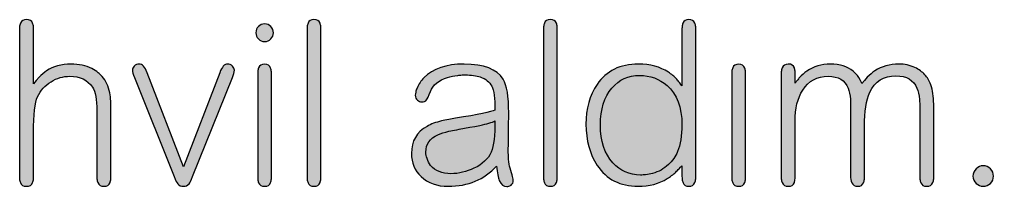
# Model space of a CAD drawing. Header units: centimetres. Extents: x -18.6 to 18.8, y -13 to 11.8.
# Drawn here: x -4.144 to -2.645, y -12.918 to -12.661 of the extents above; entities that cross this region are included whole.
import ezdxf

# ---------------------------------------------------------------- set-up
doc = ezdxf.new("R2010")
doc.units = ezdxf.units.CM
doc.header["$MEASUREMENT"] = 0
doc.layers.add('Layer 1', color=7, linetype='Continuous')

msp = doc.modelspace()

# ---------------------------------------------------------------- hatches: boundary and pattern name
at = {"layer": 'Layer 1', "true_color": 0x373435}
h = msp.add_hatch(color=250, dxfattribs=at)
edge = h.paths.add_edge_path()
edge.add_spline(control_points=[(-4.00343, -12.90657), (-4.00366, -12.90889), (-4.00412, -12.91074), (-4.00482, -12.91213), (-4.0062, -12.91607), (-4.00933, -12.91803), (-4.0142, -12.91803), (-4.01907, -12.91803), (-4.02219, -12.91607), (-4.02358, -12.91213), (-4.02428, -12.91074), (-4.02475, -12.90889), (-4.02498, -12.90657), (-4.02498, -12.90657), (-4.02498, -12.80203), (-4.02498, -12.80203), (-4.02498, -12.78421), (-4.02729, -12.77193), (-4.03193, -12.76522), (-4.03957, -12.75411), (-4.05115, -12.74856), (-4.06668, -12.74856), (-4.07687, -12.74856), (-4.08649, -12.75133), (-4.09552, -12.75689), (-4.10479, -12.76267), (-4.11174, -12.77043), (-4.11638, -12.78016), (-4.12054, -12.78895), (-4.12263, -12.80748), (-4.12263, -12.83572), (-4.12263, -12.83572), (-4.12263, -12.90657), (-4.12263, -12.90657), (-4.12286, -12.90889), (-4.12332, -12.91074), (-4.12402, -12.91213), (-4.12541, -12.91607), (-4.12854, -12.91803), (-4.13341, -12.91803), (-4.13827, -12.91803), (-4.1414, -12.91607), (-4.14279, -12.91213), (-4.14349, -12.91074), (-4.14395, -12.90889), (-4.14418, -12.90657), (-4.14418, -12.90657), (-4.14418, -12.67285), (-4.14418, -12.67285), (-4.14395, -12.67053), (-4.14349, -12.66856), (-4.14279, -12.66694), (-4.14118, -12.66301), (-4.13804, -12.66104), (-4.13341, -12.66104), (-4.12854, -12.66104), (-4.12541, -12.66301), (-4.12402, -12.66694), (-4.12332, -12.66833), (-4.12286, -12.67018), (-4.12263, -12.67249), (-4.12263, -12.67249), (-4.12263, -12.76036), (-4.12263, -12.76036), (-4.12263, -12.76036), (-4.11846, -12.75516), (-4.11846, -12.75516), (-4.11846, -12.75516), (-4.11395, -12.74995), (-4.11395, -12.74995), (-4.11023, -12.74601), (-4.10642, -12.74277), (-4.10248, -12.74022), (-4.09228, -12.73327), (-4.07977, -12.7298), (-4.06494, -12.7298), (-4.05265, -12.7298), (-4.04189, -12.73211), (-4.03262, -12.73674), (-4.02914, -12.73859), (-4.0259, -12.74069), (-4.02289, -12.743), (-4.02081, -12.74485), (-4.01884, -12.74682), (-4.01698, -12.7489), (-4.0112, -12.75538), (-4.00725, -12.76383), (-4.00517, -12.77425), (-4.00447, -12.77819), (-4.00401, -12.78235), (-4.00377, -12.78676), (-4.00377, -12.78676), (-4.00343, -12.79197), (-4.00343, -12.79197), (-4.00343, -12.79197), (-4.00343, -12.90657), (-4.00343, -12.90657)], knot_values=[0, 0, 0, 0, 0.03125, 0.03125, 0.03125, 0.0625, 0.0625, 0.0625, 0.09375, 0.09375, 0.09375, 0.125, 0.125, 0.125, 0.15625, 0.15625, 0.15625, 0.1875, 0.1875, 0.1875, 0.21875, 0.21875, 0.21875, 0.25, 0.25, 0.25, 0.28125, 0.28125, 0.28125, 0.3125, 0.3125, 0.3125, 0.34375, 0.34375, 0.34375, 0.375, 0.375, 0.375, 0.40625, 0.40625, 0.40625, 0.4375, 0.4375, 0.4375, 0.46875, 0.46875, 0.46875, 0.5, 0.5, 0.5, 0.53125, 0.53125, 0.53125, 0.5625, 0.5625, 0.5625, 0.59375, 0.59375, 0.59375, 0.625, 0.625, 0.625, 0.65625, 0.65625, 0.65625, 0.6875, 0.6875, 0.6875, 0.71875, 0.71875, 0.71875, 0.75, 0.75, 0.75, 0.78125, 0.78125, 0.78125, 0.8125, 0.8125, 0.8125, 0.84375, 0.84375, 0.84375, 0.875, 0.875, 0.875, 0.90625, 0.90625, 0.90625, 0.9375, 0.9375, 0.9375, 0.96875, 0.96875, 0.96875, 1, 1, 1, 1], degree=3, periodic=1)
h = msp.add_hatch(color=250, dxfattribs=at)
edge = h.paths.add_edge_path()
edge.add_spline(control_points=[(-3.7532, -12.68153), (-3.7532, -12.68523), (-3.75459, -12.68835), (-3.75737, -12.6909), (-3.75992, -12.69368), (-3.76305, -12.69507), (-3.76676, -12.69507), (-3.77046, -12.69507), (-3.7737, -12.69368), (-3.77649, -12.6909), (-3.77904, -12.68835), (-3.78031, -12.68523), (-3.78031, -12.68153), (-3.78031, -12.67759), (-3.77904, -12.67435), (-3.77649, -12.6718), (-3.7737, -12.66925), (-3.77046, -12.66798), (-3.76676, -12.66798), (-3.76305, -12.66798), (-3.75992, -12.66925), (-3.75737, -12.6718), (-3.75459, -12.67458), (-3.7532, -12.67782), (-3.7532, -12.68153)], knot_values=[0, 0, 0, 0, 0.125, 0.125, 0.125, 0.25, 0.25, 0.25, 0.375, 0.375, 0.375, 0.5, 0.5, 0.5, 0.625, 0.625, 0.625, 0.75, 0.75, 0.75, 0.875, 0.875, 0.875, 1, 1, 1, 1], degree=3, periodic=1)
h = msp.add_hatch(color=250, dxfattribs=at)
edge = h.paths.add_edge_path()
edge.add_spline(control_points=[(-3.68022, -12.90657), (-3.68046, -12.90889), (-3.68092, -12.91074), (-3.68161, -12.91213), (-3.683, -12.91607), (-3.68601, -12.91803), (-3.69065, -12.91803), (-3.69552, -12.91803), (-3.69864, -12.91618), (-3.70004, -12.91247), (-3.70073, -12.91086), (-3.70119, -12.909), (-3.70142, -12.90692), (-3.70142, -12.90692), (-3.70142, -12.67249), (-3.70142, -12.67249), (-3.70119, -12.67018), (-3.70073, -12.66833), (-3.70004, -12.66694), (-3.69864, -12.66301), (-3.69563, -12.66104), (-3.691, -12.66104), (-3.68613, -12.66104), (-3.683, -12.66301), (-3.68161, -12.66694), (-3.68092, -12.66833), (-3.68046, -12.67018), (-3.68022, -12.67249), (-3.68022, -12.67249), (-3.68022, -12.90657), (-3.68022, -12.90657)], knot_values=[0, 0, 0, 0, 0.1, 0.1, 0.1, 0.2, 0.2, 0.2, 0.3, 0.3, 0.3, 0.4, 0.4, 0.4, 0.5, 0.5, 0.5, 0.6, 0.6, 0.6, 0.7, 0.7, 0.7, 0.8, 0.8, 0.8, 0.9, 0.9, 0.9, 1, 1, 1, 1], degree=3, periodic=1)
h = msp.add_hatch(color=250, dxfattribs=at)
edge = h.paths.add_edge_path()
edge.add_spline(control_points=[(-3.31635, -12.90657), (-3.31659, -12.90889), (-3.31705, -12.91074), (-3.31774, -12.91213), (-3.31913, -12.91607), (-3.32214, -12.91803), (-3.32678, -12.91803), (-3.33165, -12.91803), (-3.33477, -12.91618), (-3.33617, -12.91247), (-3.33686, -12.91086), (-3.33732, -12.909), (-3.33755, -12.90692), (-3.33755, -12.90692), (-3.33755, -12.67249), (-3.33755, -12.67249), (-3.33732, -12.67018), (-3.33686, -12.66833), (-3.33617, -12.66694), (-3.33477, -12.66301), (-3.33176, -12.66104), (-3.32713, -12.66104), (-3.32226, -12.66104), (-3.31913, -12.66301), (-3.31774, -12.66694), (-3.31705, -12.66833), (-3.31659, -12.67018), (-3.31635, -12.67249), (-3.31635, -12.67249), (-3.31635, -12.90657), (-3.31635, -12.90657)], knot_values=[0, 0, 0, 0, 0.1, 0.1, 0.1, 0.2, 0.2, 0.2, 0.3, 0.3, 0.3, 0.4, 0.4, 0.4, 0.5, 0.5, 0.5, 0.6, 0.6, 0.6, 0.7, 0.7, 0.7, 0.8, 0.8, 0.8, 0.9, 0.9, 0.9, 1, 1, 1, 1], degree=3, periodic=1)
h = msp.add_hatch(color=250, dxfattribs=at)
edge = h.paths.add_edge_path()
edge.add_spline(control_points=[(-3.12452, -12.6784), (-3.12452, -12.67585), (-3.1244, -12.67388), (-3.12417, -12.67249), (-3.12394, -12.67018), (-3.12359, -12.66833), (-3.12313, -12.66694), (-3.12151, -12.66301), (-3.11837, -12.66104), (-3.11374, -12.66104), (-3.10911, -12.66104), (-3.10609, -12.66301), (-3.1047, -12.66694), (-3.10401, -12.66833), (-3.10354, -12.67018), (-3.10331, -12.67249), (-3.10331, -12.67249), (-3.10331, -12.90657), (-3.10331, -12.90657), (-3.10354, -12.90889), (-3.10401, -12.91074), (-3.1047, -12.91213), (-3.10609, -12.91607), (-3.10911, -12.91803), (-3.11374, -12.91803), (-3.11837, -12.91803), (-3.12139, -12.91618), (-3.12278, -12.91247), (-3.12348, -12.91086), (-3.12394, -12.909), (-3.12417, -12.90692), (-3.12417, -12.90692), (-3.12452, -12.90066), (-3.12452, -12.90066), (-3.12452, -12.90066), (-3.12452, -12.88643), (-3.12452, -12.88643), (-3.12452, -12.88643), (-3.12661, -12.88852), (-3.12661, -12.88852), (-3.12661, -12.88852), (-3.12869, -12.89095), (-3.12869, -12.89095), (-3.13054, -12.89279), (-3.13227, -12.89453), (-3.1339, -12.89616), (-3.13807, -12.90009), (-3.14247, -12.90345), (-3.1471, -12.90623), (-3.15985, -12.9141), (-3.17479, -12.91803), (-3.19194, -12.91803), (-3.21951, -12.91803), (-3.24048, -12.90727), (-3.25485, -12.88574), (-3.26643, -12.86837), (-3.27222, -12.8473), (-3.27222, -12.82253), (-3.27222, -12.79845), (-3.26654, -12.77796), (-3.2552, -12.76106), (-3.24083, -12.74022), (-3.21962, -12.7298), (-3.19159, -12.7298), (-3.17328, -12.7298), (-3.15788, -12.73396), (-3.14536, -12.7423), (-3.14073, -12.74532), (-3.13645, -12.7489), (-3.13251, -12.75306), (-3.13112, -12.75469), (-3.12961, -12.75654), (-3.12799, -12.75862), (-3.12799, -12.75862), (-3.12625, -12.76106), (-3.12625, -12.76106), (-3.12625, -12.76106), (-3.12452, -12.76314), (-3.12452, -12.76314), (-3.12452, -12.76314), (-3.12452, -12.6784), (-3.12452, -12.6784)], knot_values=[0, 0, 0, 0, 0.037037, 0.037037, 0.037037, 0.0740741, 0.0740741, 0.0740741, 0.1111111, 0.1111111, 0.1111111, 0.1481481, 0.1481481, 0.1481481, 0.1851852, 0.1851852, 0.1851852, 0.2222222, 0.2222222, 0.2222222, 0.2592593, 0.2592593, 0.2592593, 0.2962963, 0.2962963, 0.2962963, 0.3333333, 0.3333333, 0.3333333, 0.3703704, 0.3703704, 0.3703704, 0.4074074, 0.4074074, 0.4074074, 0.4444444, 0.4444444, 0.4444444, 0.4814815, 0.4814815, 0.4814815, 0.5185185, 0.5185185, 0.5185185, 0.5555556, 0.5555556, 0.5555556, 0.5925926, 0.5925926, 0.5925926, 0.6296296, 0.6296296, 0.6296296, 0.6666667, 0.6666667, 0.6666667, 0.7037037, 0.7037037, 0.7037037, 0.7407407, 0.7407407, 0.7407407, 0.7777778, 0.7777778, 0.7777778, 0.8148148, 0.8148148, 0.8148148, 0.8518519, 0.8518519, 0.8518519, 0.8888889, 0.8888889, 0.8888889, 0.9259259, 0.9259259, 0.9259259, 0.962963, 0.962963, 0.962963, 1, 1, 1, 1], degree=3, periodic=1)
h = msp.add_hatch(color=250, dxfattribs=at)
edge = h.paths.add_edge_path()
edge.add_spline(control_points=[(-3.83593, -12.743), (-3.83267, -12.7342), (-3.82861, -12.7298), (-3.82376, -12.7298), (-3.82098, -12.7298), (-3.81854, -12.73084), (-3.81646, -12.73293), (-3.81437, -12.73477), (-3.81333, -12.73686), (-3.81333, -12.73917), (-3.81333, -12.74195), (-3.81437, -12.74577), (-3.81646, -12.75064), (-3.81646, -12.75064), (-3.87761, -12.9031), (-3.87761, -12.9031), (-3.88017, -12.90912), (-3.88203, -12.91282), (-3.88319, -12.91421), (-3.88527, -12.91676), (-3.88816, -12.91803), (-3.89186, -12.91803), (-3.89558, -12.91803), (-3.89847, -12.91676), (-3.90055, -12.91421), (-3.90171, -12.91282), (-3.90357, -12.90912), (-3.90612, -12.9031), (-3.90612, -12.9031), (-3.96694, -12.75064), (-3.96694, -12.75064), (-3.96926, -12.74508), (-3.97041, -12.74138), (-3.97041, -12.73953), (-3.97041, -12.73721), (-3.96949, -12.73501), (-3.96764, -12.73293), (-3.96554, -12.73084), (-3.963, -12.7298), (-3.95998, -12.7298), (-3.95513, -12.7298), (-3.95107, -12.7342), (-3.94782, -12.743), (-3.94782, -12.743), (-3.89186, -12.88816), (-3.89186, -12.88816), (-3.89186, -12.88816), (-3.83593, -12.743), (-3.83593, -12.743)], knot_values=[0, 0, 0, 0, 0.0625, 0.0625, 0.0625, 0.125, 0.125, 0.125, 0.1875, 0.1875, 0.1875, 0.25, 0.25, 0.25, 0.3125, 0.3125, 0.3125, 0.375, 0.375, 0.375, 0.4375, 0.4375, 0.4375, 0.5, 0.5, 0.5, 0.5625, 0.5625, 0.5625, 0.625, 0.625, 0.625, 0.6875, 0.6875, 0.6875, 0.75, 0.75, 0.75, 0.8125, 0.8125, 0.8125, 0.875, 0.875, 0.875, 0.9375, 0.9375, 0.9375, 1, 1, 1, 1], degree=3, periodic=1)
h = msp.add_hatch(color=250, dxfattribs=at)
edge = h.paths.add_edge_path()
edge.add_spline(control_points=[(-3.75633, -12.90657), (-3.75656, -12.90889), (-3.75703, -12.91074), (-3.75772, -12.91213), (-3.75911, -12.91607), (-3.76212, -12.91803), (-3.76676, -12.91803), (-3.77162, -12.91803), (-3.77475, -12.91618), (-3.77614, -12.91247), (-3.77683, -12.91086), (-3.77731, -12.909), (-3.77753, -12.90692), (-3.77753, -12.90692), (-3.77753, -12.74126), (-3.77753, -12.74126), (-3.77731, -12.73895), (-3.77683, -12.73709), (-3.77614, -12.7357), (-3.77475, -12.73177), (-3.77162, -12.7298), (-3.76676, -12.7298), (-3.76212, -12.7298), (-3.75911, -12.73188), (-3.75772, -12.73605), (-3.75703, -12.73744), (-3.75656, -12.73929), (-3.75633, -12.74161), (-3.75633, -12.74161), (-3.75633, -12.90657), (-3.75633, -12.90657)], knot_values=[0, 0, 0, 0, 0.1, 0.1, 0.1, 0.2, 0.2, 0.2, 0.3, 0.3, 0.3, 0.4, 0.4, 0.4, 0.5, 0.5, 0.5, 0.6, 0.6, 0.6, 0.7, 0.7, 0.7, 0.8, 0.8, 0.8, 0.9, 0.9, 0.9, 1, 1, 1, 1], degree=3, periodic=1)
h = msp.add_hatch(color=250, dxfattribs=at)
edge = h.paths.add_edge_path()
edge.add_spline(control_points=[(-3.41227, -12.80064), (-3.41227, -12.78235), (-3.41389, -12.77009), (-3.41713, -12.76383), (-3.42061, -12.75735), (-3.42652, -12.75261), (-3.43487, -12.74959), (-3.44111, -12.74751), (-3.44876, -12.74647), (-3.45781, -12.74647), (-3.45781, -12.74647), (-3.46302, -12.74647), (-3.46302, -12.74647), (-3.4651, -12.7467), (-3.46729, -12.74693), (-3.46961, -12.74716), (-3.47541, -12.74785), (-3.48062, -12.7489), (-3.48525, -12.75029), (-3.49892, -12.75469), (-3.50773, -12.76198), (-3.51166, -12.77217), (-3.51444, -12.77911), (-3.51642, -12.7834), (-3.51758, -12.78502), (-3.5192, -12.78711), (-3.52163, -12.78814), (-3.52487, -12.78814), (-3.52742, -12.78814), (-3.52963, -12.78722), (-3.53148, -12.78537), (-3.5338, -12.78351), (-3.53496, -12.78097), (-3.53496, -12.77772), (-3.53496, -12.77656), (-3.53472, -12.77506), (-3.53426, -12.77321), (-3.5338, -12.77113), (-3.5331, -12.76893), (-3.53218, -12.76661), (-3.52963, -12.76082), (-3.52603, -12.7555), (-3.5214, -12.75064), (-3.50773, -12.73674), (-3.48723, -12.7298), (-3.45989, -12.7298), (-3.4293, -12.7298), (-3.40925, -12.73756), (-3.39977, -12.75306), (-3.39397, -12.76233), (-3.39108, -12.77958), (-3.39108, -12.80482), (-3.39108, -12.80782), (-3.39119, -12.81743), (-3.39142, -12.83364), (-3.39165, -12.84985), (-3.39177, -12.85934), (-3.39177, -12.86211), (-3.39177, -12.86745), (-3.39165, -12.87208), (-3.39142, -12.87601), (-3.39095, -12.8818), (-3.39014, -12.88643), (-3.38898, -12.8899), (-3.38574, -12.90102), (-3.38413, -12.90739), (-3.38413, -12.909), (-3.38413, -12.91202), (-3.38529, -12.91445), (-3.3876, -12.91629), (-3.38968, -12.91768), (-3.39188, -12.91839), (-3.39419, -12.91839), (-3.3993, -12.91839), (-3.40312, -12.91526), (-3.40567, -12.909), (-3.40706, -12.90484), (-3.40844, -12.89742), (-3.40983, -12.88678), (-3.42884, -12.90761), (-3.45362, -12.91803), (-3.48421, -12.91803), (-3.5016, -12.91803), (-3.51549, -12.91305), (-3.52591, -12.9031), (-3.53588, -12.89361), (-3.54086, -12.88168), (-3.54086, -12.86732), (-3.54086, -12.84834), (-3.53287, -12.83445), (-3.51688, -12.82566), (-3.51085, -12.82218), (-3.50345, -12.8194), (-3.49464, -12.81732), (-3.49139, -12.81639), (-3.48769, -12.81558), (-3.48351, -12.81489), (-3.48351, -12.81489), (-3.4783, -12.81385), (-3.4783, -12.81385), (-3.4783, -12.81385), (-3.47309, -12.81315), (-3.47309, -12.81315), (-3.43811, -12.80759), (-3.41784, -12.80343), (-3.41227, -12.80064)], knot_values=[0, 0, 0, 0, 0.0285714, 0.0285714, 0.0285714, 0.0571429, 0.0571429, 0.0571429, 0.0857143, 0.0857143, 0.0857143, 0.1142857, 0.1142857, 0.1142857, 0.1428571, 0.1428571, 0.1428571, 0.1714286, 0.1714286, 0.1714286, 0.2, 0.2, 0.2, 0.2285714, 0.2285714, 0.2285714, 0.2571429, 0.2571429, 0.2571429, 0.2857143, 0.2857143, 0.2857143, 0.3142857, 0.3142857, 0.3142857, 0.3428571, 0.3428571, 0.3428571, 0.3714286, 0.3714286, 0.3714286, 0.4, 0.4, 0.4, 0.4285714, 0.4285714, 0.4285714, 0.4571429, 0.4571429, 0.4571429, 0.4857143, 0.4857143, 0.4857143, 0.5142857, 0.5142857, 0.5142857, 0.5428571, 0.5428571, 0.5428571, 0.5714286, 0.5714286, 0.5714286, 0.6, 0.6, 0.6, 0.6285714, 0.6285714, 0.6285714, 0.6571429, 0.6571429, 0.6571429, 0.6857143, 0.6857143, 0.6857143, 0.7142857, 0.7142857, 0.7142857, 0.7428571, 0.7428571, 0.7428571, 0.7714286, 0.7714286, 0.7714286, 0.8, 0.8, 0.8, 0.8285714, 0.8285714, 0.8285714, 0.8571429, 0.8571429, 0.8571429, 0.8857143, 0.8857143, 0.8857143, 0.9142857, 0.9142857, 0.9142857, 0.9428571, 0.9428571, 0.9428571, 0.9714286, 0.9714286, 0.9714286, 1, 1, 1, 1], degree=3, periodic=1)
h = msp.add_hatch(color=250, dxfattribs=at)
edge = h.paths.add_edge_path()
edge.add_spline(control_points=[(-3.0265, -12.90657), (-3.02674, -12.90889), (-3.02721, -12.91074), (-3.0279, -12.91213), (-3.02929, -12.91607), (-3.03229, -12.91803), (-3.03693, -12.91803), (-3.0418, -12.91803), (-3.04493, -12.91618), (-3.04632, -12.91247), (-3.04701, -12.91086), (-3.04748, -12.909), (-3.0477, -12.90692), (-3.0477, -12.90692), (-3.0477, -12.74126), (-3.0477, -12.74126), (-3.04748, -12.73895), (-3.04701, -12.73709), (-3.04632, -12.7357), (-3.04493, -12.73177), (-3.0418, -12.7298), (-3.03693, -12.7298), (-3.03229, -12.7298), (-3.02929, -12.73188), (-3.0279, -12.73605), (-3.02721, -12.73744), (-3.02674, -12.73929), (-3.0265, -12.74161), (-3.0265, -12.74161), (-3.0265, -12.90657), (-3.0265, -12.90657)], knot_values=[0, 0, 0, 0, 0.1, 0.1, 0.1, 0.2, 0.2, 0.2, 0.3, 0.3, 0.3, 0.4, 0.4, 0.4, 0.5, 0.5, 0.5, 0.6, 0.6, 0.6, 0.7, 0.7, 0.7, 0.8, 0.8, 0.8, 0.9, 0.9, 0.9, 1, 1, 1, 1], degree=3, periodic=1)
h = msp.add_hatch(color=250, dxfattribs=at)
edge = h.paths.add_edge_path()
edge.add_spline(control_points=[(-2.73701, -12.90657), (-2.73725, -12.90889), (-2.7377, -12.91074), (-2.73839, -12.91213), (-2.74002, -12.91607), (-2.74316, -12.91803), (-2.74779, -12.91803), (-2.75242, -12.91803), (-2.75543, -12.91618), (-2.75682, -12.91247), (-2.75752, -12.91086), (-2.75798, -12.909), (-2.75822, -12.90692), (-2.75822, -12.90692), (-2.75822, -12.79335), (-2.75822, -12.79335), (-2.75822, -12.79335), (-2.75891, -12.78432), (-2.75891, -12.78432), (-2.75938, -12.77738), (-2.76065, -12.77159), (-2.76273, -12.76696), (-2.76806, -12.75422), (-2.77883, -12.74785), (-2.79505, -12.74785), (-2.81404, -12.74785), (-2.82749, -12.75631), (-2.83537, -12.77321), (-2.84092, -12.78548), (-2.8437, -12.80285), (-2.8437, -12.82531), (-2.8437, -12.82531), (-2.8437, -12.90692), (-2.8437, -12.90692), (-2.84393, -12.90924), (-2.8444, -12.91108), (-2.8451, -12.91247), (-2.84649, -12.91618), (-2.84938, -12.91803), (-2.85378, -12.91803), (-2.85818, -12.91803), (-2.86132, -12.91618), (-2.86317, -12.91247), (-2.86433, -12.90993), (-2.86491, -12.90611), (-2.86491, -12.90102), (-2.86491, -12.90102), (-2.86491, -12.79197), (-2.86491, -12.79197), (-2.86491, -12.79197), (-2.86526, -12.78363), (-2.86526, -12.78363), (-2.86571, -12.77714), (-2.86687, -12.77159), (-2.86873, -12.76696), (-2.87359, -12.75469), (-2.88379, -12.74856), (-2.89931, -12.74856), (-2.91645, -12.74856), (-2.92954, -12.75561), (-2.93859, -12.76974), (-2.94646, -12.78201), (-2.9504, -12.79798), (-2.9504, -12.81766), (-2.9504, -12.81766), (-2.9504, -12.90623), (-2.9504, -12.90623), (-2.95063, -12.90854), (-2.95098, -12.9105), (-2.95145, -12.91213), (-2.95306, -12.91607), (-2.95619, -12.91803), (-2.96082, -12.91803), (-2.96569, -12.91803), (-2.96882, -12.91607), (-2.97021, -12.91213), (-2.9709, -12.91074), (-2.97137, -12.90889), (-2.97159, -12.90657), (-2.97159, -12.90657), (-2.97159, -12.74161), (-2.97159, -12.74161), (-2.97137, -12.73929), (-2.9709, -12.73732), (-2.97021, -12.7357), (-2.96859, -12.73177), (-2.96546, -12.7298), (-2.96082, -12.7298), (-2.95619, -12.7298), (-2.95306, -12.73165), (-2.95145, -12.73535), (-2.95098, -12.73698), (-2.95063, -12.73883), (-2.9504, -12.74091), (-2.9504, -12.74091), (-2.9504, -12.75932), (-2.9504, -12.75932), (-2.94924, -12.7577), (-2.94821, -12.75631), (-2.94727, -12.75516), (-2.94588, -12.75353), (-2.9446, -12.75191), (-2.94344, -12.75029), (-2.93997, -12.74659), (-2.93627, -12.74346), (-2.93233, -12.74091), (-2.9219, -12.73351), (-2.90974, -12.7298), (-2.89583, -12.7298), (-2.88124, -12.7298), (-2.86965, -12.73338), (-2.86108, -12.74056), (-2.85783, -12.74335), (-2.85494, -12.74659), (-2.85239, -12.75029), (-2.85239, -12.75029), (-2.84962, -12.75516), (-2.84962, -12.75516), (-2.84915, -12.75631), (-2.84846, -12.75782), (-2.84754, -12.75967), (-2.84754, -12.75967), (-2.8437, -12.75516), (-2.8437, -12.75516), (-2.8437, -12.75516), (-2.83919, -12.74995), (-2.83919, -12.74995), (-2.83548, -12.74624), (-2.83155, -12.743), (-2.82737, -12.74022), (-2.81695, -12.73327), (-2.80478, -12.7298), (-2.79088, -12.7298), (-2.78184, -12.7298), (-2.7735, -12.73154), (-2.76585, -12.73501), (-2.75983, -12.73801), (-2.75473, -12.74172), (-2.75056, -12.74612), (-2.74686, -12.75006), (-2.74385, -12.75527), (-2.74152, -12.76175), (-2.73852, -12.76985), (-2.73701, -12.77969), (-2.73701, -12.79127), (-2.73701, -12.79127), (-2.73701, -12.90657), (-2.73701, -12.90657)], knot_values=[0, 0, 0, 0, 0.0204082, 0.0204082, 0.0204082, 0.0408163, 0.0408163, 0.0408163, 0.0612245, 0.0612245, 0.0612245, 0.0816327, 0.0816327, 0.0816327, 0.1020408, 0.1020408, 0.1020408, 0.122449, 0.122449, 0.122449, 0.1428571, 0.1428571, 0.1428571, 0.1632653, 0.1632653, 0.1632653, 0.1836735, 0.1836735, 0.1836735, 0.2040816, 0.2040816, 0.2040816, 0.2244898, 0.2244898, 0.2244898, 0.244898, 0.244898, 0.244898, 0.2653061, 0.2653061, 0.2653061, 0.2857143, 0.2857143, 0.2857143, 0.3061224, 0.3061224, 0.3061224, 0.3265306, 0.3265306, 0.3265306, 0.3469388, 0.3469388, 0.3469388, 0.3673469, 0.3673469, 0.3673469, 0.3877551, 0.3877551, 0.3877551, 0.4081633, 0.4081633, 0.4081633, 0.4285714, 0.4285714, 0.4285714, 0.4489796, 0.4489796, 0.4489796, 0.4693878, 0.4693878, 0.4693878, 0.4897959, 0.4897959, 0.4897959, 0.5102041, 0.5102041, 0.5102041, 0.5306122, 0.5306122, 0.5306122, 0.5510204, 0.5510204, 0.5510204, 0.5714286, 0.5714286, 0.5714286, 0.5918367, 0.5918367, 0.5918367, 0.6122449, 0.6122449, 0.6122449, 0.6326531, 0.6326531, 0.6326531, 0.6530612, 0.6530612, 0.6530612, 0.6734694, 0.6734694, 0.6734694, 0.6938776, 0.6938776, 0.6938776, 0.7142857, 0.7142857, 0.7142857, 0.7346939, 0.7346939, 0.7346939, 0.755102, 0.755102, 0.755102, 0.7755102, 0.7755102, 0.7755102, 0.7959184, 0.7959184, 0.7959184, 0.8163265, 0.8163265, 0.8163265, 0.8367347, 0.8367347, 0.8367347, 0.8571429, 0.8571429, 0.8571429, 0.877551, 0.877551, 0.877551, 0.8979592, 0.8979592, 0.8979592, 0.9183673, 0.9183673, 0.9183673, 0.9387755, 0.9387755, 0.9387755, 0.9591837, 0.9591837, 0.9591837, 0.9795918, 0.9795918, 0.9795918, 1, 1, 1, 1], degree=3, periodic=1)
h = msp.add_hatch(color=250, dxfattribs=at)
edge = h.paths.add_edge_path()
edge.add_spline(control_points=[(-3.24998, -12.82357), (-3.24998, -12.84834), (-3.24361, -12.86779), (-3.23086, -12.88192), (-3.21951, -12.89442), (-3.20537, -12.90066), (-3.18846, -12.90066), (-3.18568, -12.90066), (-3.18302, -12.90055), (-3.18047, -12.90032), (-3.17675, -12.89986), (-3.17317, -12.89916), (-3.1697, -12.89824), (-3.16042, -12.89569), (-3.15232, -12.89118), (-3.14536, -12.88469), (-3.13912, -12.8789), (-3.13436, -12.87219), (-3.13112, -12.86455), (-3.12672, -12.8539), (-3.12452, -12.84013), (-3.12452, -12.82322), (-3.12452, -12.79637), (-3.13216, -12.77622), (-3.14745, -12.76279), (-3.15927, -12.75237), (-3.1734, -12.74716), (-3.18986, -12.74716), (-3.207, -12.74716), (-3.22112, -12.75364), (-3.23225, -12.76661), (-3.24407, -12.7805), (-3.24998, -12.79949), (-3.24998, -12.82357)], knot_values=[0, 0, 0, 0, 0.0909091, 0.0909091, 0.0909091, 0.1818182, 0.1818182, 0.1818182, 0.2727273, 0.2727273, 0.2727273, 0.3636364, 0.3636364, 0.3636364, 0.4545455, 0.4545455, 0.4545455, 0.5454545, 0.5454545, 0.5454545, 0.6363636, 0.6363636, 0.6363636, 0.7272727, 0.7272727, 0.7272727, 0.8181818, 0.8181818, 0.8181818, 0.9090909, 0.9090909, 0.9090909, 1, 1, 1, 1], degree=3, periodic=1)
h = msp.add_hatch(color=250, dxfattribs=at)
edge = h.paths.add_edge_path()
edge.add_spline(control_points=[(-3.41227, -12.81732), (-3.41691, -12.81963), (-3.42466, -12.82195), (-3.43556, -12.82426), (-3.43556, -12.82426), (-3.4432, -12.82566), (-3.4432, -12.82566), (-3.4432, -12.82566), (-3.45085, -12.82704), (-3.45085, -12.82704), (-3.45085, -12.82704), (-3.46718, -12.83016), (-3.46718, -12.83016), (-3.46718, -12.83016), (-3.47101, -12.83087), (-3.47101, -12.83087), (-3.47101, -12.83087), (-3.47483, -12.83156), (-3.47483, -12.83156), (-3.47483, -12.83156), (-3.48317, -12.83329), (-3.48317, -12.83329), (-3.49012, -12.83468), (-3.4958, -12.83642), (-3.50021, -12.8385), (-3.51247, -12.84406), (-3.51862, -12.85309), (-3.51862, -12.86559), (-3.51862, -12.86884), (-3.51804, -12.87208), (-3.51688, -12.87532), (-3.51572, -12.87926), (-3.51387, -12.88284), (-3.51132, -12.88608), (-3.50437, -12.89442), (-3.49394, -12.89858), (-3.48004, -12.89858), (-3.46799, -12.89858), (-3.45617, -12.89581), (-3.44459, -12.89025), (-3.43162, -12.88423), (-3.42281, -12.87601), (-3.41818, -12.86559), (-3.41402, -12.85563), (-3.41204, -12.83955), (-3.41227, -12.81732)], knot_values=[0, 0, 0, 0, 0.0666667, 0.0666667, 0.0666667, 0.1333333, 0.1333333, 0.1333333, 0.2, 0.2, 0.2, 0.2666667, 0.2666667, 0.2666667, 0.3333333, 0.3333333, 0.3333333, 0.4, 0.4, 0.4, 0.4666667, 0.4666667, 0.4666667, 0.5333333, 0.5333333, 0.5333333, 0.6, 0.6, 0.6, 0.6666667, 0.6666667, 0.6666667, 0.7333333, 0.7333333, 0.7333333, 0.8, 0.8, 0.8, 0.8666667, 0.8666667, 0.8666667, 0.9333333, 0.9333333, 0.9333333, 1, 1, 1, 1], degree=3, periodic=1)
h = msp.add_hatch(color=250, dxfattribs=at)
edge = h.paths.add_edge_path()
edge.add_spline(control_points=[(-2.64491, -12.9024), (-2.64491, -12.90681), (-2.64654, -12.9105), (-2.64978, -12.91352), (-2.65278, -12.91653), (-2.6565, -12.91803), (-2.6609, -12.91803), (-2.66507, -12.91803), (-2.66866, -12.91653), (-2.67167, -12.91352), (-2.67492, -12.9105), (-2.67654, -12.90681), (-2.67654, -12.9024), (-2.67654, -12.898), (-2.67492, -12.89431), (-2.67167, -12.89129), (-2.66866, -12.88805), (-2.66507, -12.88643), (-2.6609, -12.88643), (-2.6565, -12.88643), (-2.65278, -12.88805), (-2.64978, -12.89129), (-2.64654, -12.89431), (-2.64491, -12.898), (-2.64491, -12.9024)], knot_values=[0, 0, 0, 0, 0.125, 0.125, 0.125, 0.25, 0.25, 0.25, 0.375, 0.375, 0.375, 0.5, 0.5, 0.5, 0.625, 0.625, 0.625, 0.75, 0.75, 0.75, 0.875, 0.875, 0.875, 1, 1, 1, 1], degree=3, periodic=1)

# ---------------------------------------------------------------- linework, layer by layer
at = {"layer": 'Layer 1', "color": 250}
for points, knots in [([(-4.00343, -12.90657), (-4.00366, -12.90889), (-4.00412, -12.91074), (-4.00482, -12.91213), (-4.0062, -12.91607), (-4.00933, -12.91803), (-4.0142, -12.91803), (-4.01907, -12.91803), (-4.02219, -12.91607), (-4.02358, -12.91213), (-4.02428, -12.91074), (-4.02475, -12.90889), (-4.02498, -12.90657), (-4.02498, -12.90657), (-4.02498, -12.80203), (-4.02498, -12.80203), (-4.02498, -12.78421), (-4.02729, -12.77193), (-4.03193, -12.76522), (-4.03957, -12.75411), (-4.05115, -12.74856), (-4.06668, -12.74856), (-4.07687, -12.74856), (-4.08649, -12.75133), (-4.09552, -12.75689), (-4.10479, -12.76267), (-4.11174, -12.77043), (-4.11638, -12.78016), (-4.12054, -12.78895), (-4.12263, -12.80748), (-4.12263, -12.83572), (-4.12263, -12.83572), (-4.12263, -12.90657), (-4.12263, -12.90657), (-4.12286, -12.90889), (-4.12332, -12.91074), (-4.12402, -12.91213), (-4.12541, -12.91607), (-4.12854, -12.91803), (-4.13341, -12.91803), (-4.13827, -12.91803), (-4.1414, -12.91607), (-4.14279, -12.91213), (-4.14349, -12.91074), (-4.14395, -12.90889), (-4.14418, -12.90657), (-4.14418, -12.90657), (-4.14418, -12.67285), (-4.14418, -12.67285), (-4.14395, -12.67053), (-4.14349, -12.66856), (-4.14279, -12.66694), (-4.14118, -12.66301), (-4.13804, -12.66104), (-4.13341, -12.66104), (-4.12854, -12.66104), (-4.12541, -12.66301), (-4.12402, -12.66694), (-4.12332, -12.66833), (-4.12286, -12.67018), (-4.12263, -12.67249), (-4.12263, -12.67249), (-4.12263, -12.76036), (-4.12263, -12.76036), (-4.12263, -12.76036), (-4.11846, -12.75516), (-4.11846, -12.75516), (-4.11846, -12.75516), (-4.11395, -12.74995), (-4.11395, -12.74995), (-4.11023, -12.74601), (-4.10642, -12.74277), (-4.10248, -12.74022), (-4.09228, -12.73327), (-4.07977, -12.7298), (-4.06494, -12.7298), (-4.05265, -12.7298), (-4.04189, -12.73211), (-4.03262, -12.73674), (-4.02914, -12.73859), (-4.0259, -12.74069), (-4.02289, -12.743), (-4.02081, -12.74485), (-4.01884, -12.74682), (-4.01698, -12.7489), (-4.0112, -12.75538), (-4.00725, -12.76383), (-4.00517, -12.77425), (-4.00447, -12.77819), (-4.00401, -12.78235), (-4.00377, -12.78676), (-4.00377, -12.78676), (-4.00343, -12.79197), (-4.00343, -12.79197), (-4.00343, -12.79197), (-4.00343, -12.90657), (-4.00343, -12.90657)], [0, 0, 0, 0, 0.03125, 0.03125, 0.03125, 0.0625, 0.0625, 0.0625, 0.09375, 0.09375, 0.09375, 0.125, 0.125, 0.125, 0.15625, 0.15625, 0.15625, 0.1875, 0.1875, 0.1875, 0.21875, 0.21875, 0.21875, 0.25, 0.25, 0.25, 0.28125, 0.28125, 0.28125, 0.3125, 0.3125, 0.3125, 0.34375, 0.34375, 0.34375, 0.375, 0.375, 0.375, 0.40625, 0.40625, 0.40625, 0.4375, 0.4375, 0.4375, 0.46875, 0.46875, 0.46875, 0.5, 0.5, 0.5, 0.53125, 0.53125, 0.53125, 0.5625, 0.5625, 0.5625, 0.59375, 0.59375, 0.59375, 0.625, 0.625, 0.625, 0.65625, 0.65625, 0.65625, 0.6875, 0.6875, 0.6875, 0.71875, 0.71875, 0.71875, 0.75, 0.75, 0.75, 0.78125, 0.78125, 0.78125, 0.8125, 0.8125, 0.8125, 0.84375, 0.84375, 0.84375, 0.875, 0.875, 0.875, 0.90625, 0.90625, 0.90625, 0.9375, 0.9375, 0.9375, 0.96875, 0.96875, 0.96875, 1, 1, 1, 1]), ([(-3.7532, -12.68153), (-3.7532, -12.68523), (-3.75459, -12.68835), (-3.75737, -12.6909), (-3.75992, -12.69368), (-3.76305, -12.69507), (-3.76676, -12.69507), (-3.77046, -12.69507), (-3.7737, -12.69368), (-3.77649, -12.6909), (-3.77904, -12.68835), (-3.78031, -12.68523), (-3.78031, -12.68153), (-3.78031, -12.67759), (-3.77904, -12.67435), (-3.77649, -12.6718), (-3.7737, -12.66925), (-3.77046, -12.66798), (-3.76676, -12.66798), (-3.76305, -12.66798), (-3.75992, -12.66925), (-3.75737, -12.6718), (-3.75459, -12.67458), (-3.7532, -12.67782), (-3.7532, -12.68153)], [0, 0, 0, 0, 0.125, 0.125, 0.125, 0.25, 0.25, 0.25, 0.375, 0.375, 0.375, 0.5, 0.5, 0.5, 0.625, 0.625, 0.625, 0.75, 0.75, 0.75, 0.875, 0.875, 0.875, 1, 1, 1, 1]), ([(-3.68022, -12.90657), (-3.68046, -12.90889), (-3.68092, -12.91074), (-3.68161, -12.91213), (-3.683, -12.91607), (-3.68601, -12.91803), (-3.69065, -12.91803), (-3.69552, -12.91803), (-3.69864, -12.91618), (-3.70004, -12.91247), (-3.70073, -12.91086), (-3.70119, -12.909), (-3.70142, -12.90692), (-3.70142, -12.90692), (-3.70142, -12.67249), (-3.70142, -12.67249), (-3.70119, -12.67018), (-3.70073, -12.66833), (-3.70004, -12.66694), (-3.69864, -12.66301), (-3.69563, -12.66104), (-3.691, -12.66104), (-3.68613, -12.66104), (-3.683, -12.66301), (-3.68161, -12.66694), (-3.68092, -12.66833), (-3.68046, -12.67018), (-3.68022, -12.67249), (-3.68022, -12.67249), (-3.68022, -12.90657), (-3.68022, -12.90657)], [0, 0, 0, 0, 0.1, 0.1, 0.1, 0.2, 0.2, 0.2, 0.3, 0.3, 0.3, 0.4, 0.4, 0.4, 0.5, 0.5, 0.5, 0.6, 0.6, 0.6, 0.7, 0.7, 0.7, 0.8, 0.8, 0.8, 0.9, 0.9, 0.9, 1, 1, 1, 1]), ([(-3.31635, -12.90657), (-3.31659, -12.90889), (-3.31705, -12.91074), (-3.31774, -12.91213), (-3.31913, -12.91607), (-3.32214, -12.91803), (-3.32678, -12.91803), (-3.33165, -12.91803), (-3.33477, -12.91618), (-3.33617, -12.91247), (-3.33686, -12.91086), (-3.33732, -12.909), (-3.33755, -12.90692), (-3.33755, -12.90692), (-3.33755, -12.67249), (-3.33755, -12.67249), (-3.33732, -12.67018), (-3.33686, -12.66833), (-3.33617, -12.66694), (-3.33477, -12.66301), (-3.33176, -12.66104), (-3.32713, -12.66104), (-3.32226, -12.66104), (-3.31913, -12.66301), (-3.31774, -12.66694), (-3.31705, -12.66833), (-3.31659, -12.67018), (-3.31635, -12.67249), (-3.31635, -12.67249), (-3.31635, -12.90657), (-3.31635, -12.90657)], [0, 0, 0, 0, 0.1, 0.1, 0.1, 0.2, 0.2, 0.2, 0.3, 0.3, 0.3, 0.4, 0.4, 0.4, 0.5, 0.5, 0.5, 0.6, 0.6, 0.6, 0.7, 0.7, 0.7, 0.8, 0.8, 0.8, 0.9, 0.9, 0.9, 1, 1, 1, 1]), ([(-3.12452, -12.6784), (-3.12452, -12.67585), (-3.1244, -12.67388), (-3.12417, -12.67249), (-3.12394, -12.67018), (-3.12359, -12.66833), (-3.12313, -12.66694), (-3.12151, -12.66301), (-3.11837, -12.66104), (-3.11374, -12.66104), (-3.10911, -12.66104), (-3.10609, -12.66301), (-3.1047, -12.66694), (-3.10401, -12.66833), (-3.10354, -12.67018), (-3.10331, -12.67249), (-3.10331, -12.67249), (-3.10331, -12.90657), (-3.10331, -12.90657), (-3.10354, -12.90889), (-3.10401, -12.91074), (-3.1047, -12.91213), (-3.10609, -12.91607), (-3.10911, -12.91803), (-3.11374, -12.91803), (-3.11837, -12.91803), (-3.12139, -12.91618), (-3.12278, -12.91247), (-3.12348, -12.91086), (-3.12394, -12.909), (-3.12417, -12.90692), (-3.12417, -12.90692), (-3.12452, -12.90066), (-3.12452, -12.90066), (-3.12452, -12.90066), (-3.12452, -12.88643), (-3.12452, -12.88643), (-3.12452, -12.88643), (-3.12661, -12.88852), (-3.12661, -12.88852), (-3.12661, -12.88852), (-3.12869, -12.89095), (-3.12869, -12.89095), (-3.13054, -12.89279), (-3.13227, -12.89453), (-3.1339, -12.89616), (-3.13807, -12.90009), (-3.14247, -12.90345), (-3.1471, -12.90623), (-3.15985, -12.9141), (-3.17479, -12.91803), (-3.19194, -12.91803), (-3.21951, -12.91803), (-3.24048, -12.90727), (-3.25485, -12.88574), (-3.26643, -12.86837), (-3.27222, -12.8473), (-3.27222, -12.82253), (-3.27222, -12.79845), (-3.26654, -12.77796), (-3.2552, -12.76106), (-3.24083, -12.74022), (-3.21962, -12.7298), (-3.19159, -12.7298), (-3.17328, -12.7298), (-3.15788, -12.73396), (-3.14536, -12.7423), (-3.14073, -12.74532), (-3.13645, -12.7489), (-3.13251, -12.75306), (-3.13112, -12.75469), (-3.12961, -12.75654), (-3.12799, -12.75862), (-3.12799, -12.75862), (-3.12625, -12.76106), (-3.12625, -12.76106), (-3.12625, -12.76106), (-3.12452, -12.76314), (-3.12452, -12.76314), (-3.12452, -12.76314), (-3.12452, -12.6784), (-3.12452, -12.6784)], [0, 0, 0, 0, 0.037037, 0.037037, 0.037037, 0.0740741, 0.0740741, 0.0740741, 0.1111111, 0.1111111, 0.1111111, 0.1481481, 0.1481481, 0.1481481, 0.1851852, 0.1851852, 0.1851852, 0.2222222, 0.2222222, 0.2222222, 0.2592593, 0.2592593, 0.2592593, 0.2962963, 0.2962963, 0.2962963, 0.3333333, 0.3333333, 0.3333333, 0.3703704, 0.3703704, 0.3703704, 0.4074074, 0.4074074, 0.4074074, 0.4444444, 0.4444444, 0.4444444, 0.4814815, 0.4814815, 0.4814815, 0.5185185, 0.5185185, 0.5185185, 0.5555556, 0.5555556, 0.5555556, 0.5925926, 0.5925926, 0.5925926, 0.6296296, 0.6296296, 0.6296296, 0.6666667, 0.6666667, 0.6666667, 0.7037037, 0.7037037, 0.7037037, 0.7407407, 0.7407407, 0.7407407, 0.7777778, 0.7777778, 0.7777778, 0.8148148, 0.8148148, 0.8148148, 0.8518519, 0.8518519, 0.8518519, 0.8888889, 0.8888889, 0.8888889, 0.9259259, 0.9259259, 0.9259259, 0.962963, 0.962963, 0.962963, 1, 1, 1, 1]), ([(-3.83593, -12.743), (-3.83267, -12.7342), (-3.82861, -12.7298), (-3.82376, -12.7298), (-3.82098, -12.7298), (-3.81854, -12.73084), (-3.81646, -12.73293), (-3.81437, -12.73477), (-3.81333, -12.73686), (-3.81333, -12.73917), (-3.81333, -12.74195), (-3.81437, -12.74577), (-3.81646, -12.75064), (-3.81646, -12.75064), (-3.87761, -12.9031), (-3.87761, -12.9031), (-3.88017, -12.90912), (-3.88203, -12.91282), (-3.88319, -12.91421), (-3.88527, -12.91676), (-3.88816, -12.91803), (-3.89186, -12.91803), (-3.89558, -12.91803), (-3.89847, -12.91676), (-3.90055, -12.91421), (-3.90171, -12.91282), (-3.90357, -12.90912), (-3.90612, -12.9031), (-3.90612, -12.9031), (-3.96694, -12.75064), (-3.96694, -12.75064), (-3.96926, -12.74508), (-3.97041, -12.74138), (-3.97041, -12.73953), (-3.97041, -12.73721), (-3.96949, -12.73501), (-3.96764, -12.73293), (-3.96554, -12.73084), (-3.963, -12.7298), (-3.95998, -12.7298), (-3.95513, -12.7298), (-3.95107, -12.7342), (-3.94782, -12.743), (-3.94782, -12.743), (-3.89186, -12.88816), (-3.89186, -12.88816), (-3.89186, -12.88816), (-3.83593, -12.743), (-3.83593, -12.743)], [0, 0, 0, 0, 0.0625, 0.0625, 0.0625, 0.125, 0.125, 0.125, 0.1875, 0.1875, 0.1875, 0.25, 0.25, 0.25, 0.3125, 0.3125, 0.3125, 0.375, 0.375, 0.375, 0.4375, 0.4375, 0.4375, 0.5, 0.5, 0.5, 0.5625, 0.5625, 0.5625, 0.625, 0.625, 0.625, 0.6875, 0.6875, 0.6875, 0.75, 0.75, 0.75, 0.8125, 0.8125, 0.8125, 0.875, 0.875, 0.875, 0.9375, 0.9375, 0.9375, 1, 1, 1, 1]), ([(-3.75633, -12.90657), (-3.75656, -12.90889), (-3.75703, -12.91074), (-3.75772, -12.91213), (-3.75911, -12.91607), (-3.76212, -12.91803), (-3.76676, -12.91803), (-3.77162, -12.91803), (-3.77475, -12.91618), (-3.77614, -12.91247), (-3.77683, -12.91086), (-3.77731, -12.909), (-3.77753, -12.90692), (-3.77753, -12.90692), (-3.77753, -12.74126), (-3.77753, -12.74126), (-3.77731, -12.73895), (-3.77683, -12.73709), (-3.77614, -12.7357), (-3.77475, -12.73177), (-3.77162, -12.7298), (-3.76676, -12.7298), (-3.76212, -12.7298), (-3.75911, -12.73188), (-3.75772, -12.73605), (-3.75703, -12.73744), (-3.75656, -12.73929), (-3.75633, -12.74161), (-3.75633, -12.74161), (-3.75633, -12.90657), (-3.75633, -12.90657)], [0, 0, 0, 0, 0.1, 0.1, 0.1, 0.2, 0.2, 0.2, 0.3, 0.3, 0.3, 0.4, 0.4, 0.4, 0.5, 0.5, 0.5, 0.6, 0.6, 0.6, 0.7, 0.7, 0.7, 0.8, 0.8, 0.8, 0.9, 0.9, 0.9, 1, 1, 1, 1]), ([(-3.41227, -12.80064), (-3.41227, -12.78235), (-3.41389, -12.77009), (-3.41713, -12.76383), (-3.42061, -12.75735), (-3.42652, -12.75261), (-3.43487, -12.74959), (-3.44111, -12.74751), (-3.44876, -12.74647), (-3.45781, -12.74647), (-3.45781, -12.74647), (-3.46302, -12.74647), (-3.46302, -12.74647), (-3.4651, -12.7467), (-3.46729, -12.74693), (-3.46961, -12.74716), (-3.47541, -12.74785), (-3.48062, -12.7489), (-3.48525, -12.75029), (-3.49892, -12.75469), (-3.50773, -12.76198), (-3.51166, -12.77217), (-3.51444, -12.77911), (-3.51642, -12.7834), (-3.51758, -12.78502), (-3.5192, -12.78711), (-3.52163, -12.78814), (-3.52487, -12.78814), (-3.52742, -12.78814), (-3.52963, -12.78722), (-3.53148, -12.78537), (-3.5338, -12.78351), (-3.53496, -12.78097), (-3.53496, -12.77772), (-3.53496, -12.77656), (-3.53472, -12.77506), (-3.53426, -12.77321), (-3.5338, -12.77113), (-3.5331, -12.76893), (-3.53218, -12.76661), (-3.52963, -12.76082), (-3.52603, -12.7555), (-3.5214, -12.75064), (-3.50773, -12.73674), (-3.48723, -12.7298), (-3.45989, -12.7298), (-3.4293, -12.7298), (-3.40925, -12.73756), (-3.39977, -12.75306), (-3.39397, -12.76233), (-3.39108, -12.77958), (-3.39108, -12.80482), (-3.39108, -12.80782), (-3.39119, -12.81743), (-3.39142, -12.83364), (-3.39165, -12.84985), (-3.39177, -12.85934), (-3.39177, -12.86211), (-3.39177, -12.86745), (-3.39165, -12.87208), (-3.39142, -12.87601), (-3.39095, -12.8818), (-3.39014, -12.88643), (-3.38898, -12.8899), (-3.38574, -12.90102), (-3.38413, -12.90739), (-3.38413, -12.909), (-3.38413, -12.91202), (-3.38529, -12.91445), (-3.3876, -12.91629), (-3.38968, -12.91768), (-3.39188, -12.91839), (-3.39419, -12.91839), (-3.3993, -12.91839), (-3.40312, -12.91526), (-3.40567, -12.909), (-3.40706, -12.90484), (-3.40844, -12.89742), (-3.40983, -12.88678), (-3.42884, -12.90761), (-3.45362, -12.91803), (-3.48421, -12.91803), (-3.5016, -12.91803), (-3.51549, -12.91305), (-3.52591, -12.9031), (-3.53588, -12.89361), (-3.54086, -12.88168), (-3.54086, -12.86732), (-3.54086, -12.84834), (-3.53287, -12.83445), (-3.51688, -12.82566), (-3.51085, -12.82218), (-3.50345, -12.8194), (-3.49464, -12.81732), (-3.49139, -12.81639), (-3.48769, -12.81558), (-3.48351, -12.81489), (-3.48351, -12.81489), (-3.4783, -12.81385), (-3.4783, -12.81385), (-3.4783, -12.81385), (-3.47309, -12.81315), (-3.47309, -12.81315), (-3.43811, -12.80759), (-3.41784, -12.80343), (-3.41227, -12.80064)], [0, 0, 0, 0, 0.0285714, 0.0285714, 0.0285714, 0.0571429, 0.0571429, 0.0571429, 0.0857143, 0.0857143, 0.0857143, 0.1142857, 0.1142857, 0.1142857, 0.1428571, 0.1428571, 0.1428571, 0.1714286, 0.1714286, 0.1714286, 0.2, 0.2, 0.2, 0.2285714, 0.2285714, 0.2285714, 0.2571429, 0.2571429, 0.2571429, 0.2857143, 0.2857143, 0.2857143, 0.3142857, 0.3142857, 0.3142857, 0.3428571, 0.3428571, 0.3428571, 0.3714286, 0.3714286, 0.3714286, 0.4, 0.4, 0.4, 0.4285714, 0.4285714, 0.4285714, 0.4571429, 0.4571429, 0.4571429, 0.4857143, 0.4857143, 0.4857143, 0.5142857, 0.5142857, 0.5142857, 0.5428571, 0.5428571, 0.5428571, 0.5714286, 0.5714286, 0.5714286, 0.6, 0.6, 0.6, 0.6285714, 0.6285714, 0.6285714, 0.6571429, 0.6571429, 0.6571429, 0.6857143, 0.6857143, 0.6857143, 0.7142857, 0.7142857, 0.7142857, 0.7428571, 0.7428571, 0.7428571, 0.7714286, 0.7714286, 0.7714286, 0.8, 0.8, 0.8, 0.8285714, 0.8285714, 0.8285714, 0.8571429, 0.8571429, 0.8571429, 0.8857143, 0.8857143, 0.8857143, 0.9142857, 0.9142857, 0.9142857, 0.9428571, 0.9428571, 0.9428571, 0.9714286, 0.9714286, 0.9714286, 1, 1, 1, 1]), ([(-3.0265, -12.90657), (-3.02674, -12.90889), (-3.02721, -12.91074), (-3.0279, -12.91213), (-3.02929, -12.91607), (-3.03229, -12.91803), (-3.03693, -12.91803), (-3.0418, -12.91803), (-3.04493, -12.91618), (-3.04632, -12.91247), (-3.04701, -12.91086), (-3.04748, -12.909), (-3.0477, -12.90692), (-3.0477, -12.90692), (-3.0477, -12.74126), (-3.0477, -12.74126), (-3.04748, -12.73895), (-3.04701, -12.73709), (-3.04632, -12.7357), (-3.04493, -12.73177), (-3.0418, -12.7298), (-3.03693, -12.7298), (-3.03229, -12.7298), (-3.02929, -12.73188), (-3.0279, -12.73605), (-3.02721, -12.73744), (-3.02674, -12.73929), (-3.0265, -12.74161), (-3.0265, -12.74161), (-3.0265, -12.90657), (-3.0265, -12.90657)], [0, 0, 0, 0, 0.1, 0.1, 0.1, 0.2, 0.2, 0.2, 0.3, 0.3, 0.3, 0.4, 0.4, 0.4, 0.5, 0.5, 0.5, 0.6, 0.6, 0.6, 0.7, 0.7, 0.7, 0.8, 0.8, 0.8, 0.9, 0.9, 0.9, 1, 1, 1, 1]), ([(-2.73701, -12.90657), (-2.73725, -12.90889), (-2.7377, -12.91074), (-2.73839, -12.91213), (-2.74002, -12.91607), (-2.74316, -12.91803), (-2.74779, -12.91803), (-2.75242, -12.91803), (-2.75543, -12.91618), (-2.75682, -12.91247), (-2.75752, -12.91086), (-2.75798, -12.909), (-2.75822, -12.90692), (-2.75822, -12.90692), (-2.75822, -12.79335), (-2.75822, -12.79335), (-2.75822, -12.79335), (-2.75891, -12.78432), (-2.75891, -12.78432), (-2.75938, -12.77738), (-2.76065, -12.77159), (-2.76273, -12.76696), (-2.76806, -12.75422), (-2.77883, -12.74785), (-2.79505, -12.74785), (-2.81404, -12.74785), (-2.82749, -12.75631), (-2.83537, -12.77321), (-2.84092, -12.78548), (-2.8437, -12.80285), (-2.8437, -12.82531), (-2.8437, -12.82531), (-2.8437, -12.90692), (-2.8437, -12.90692), (-2.84393, -12.90924), (-2.8444, -12.91108), (-2.8451, -12.91247), (-2.84649, -12.91618), (-2.84938, -12.91803), (-2.85378, -12.91803), (-2.85818, -12.91803), (-2.86132, -12.91618), (-2.86317, -12.91247), (-2.86433, -12.90993), (-2.86491, -12.90611), (-2.86491, -12.90102), (-2.86491, -12.90102), (-2.86491, -12.79197), (-2.86491, -12.79197), (-2.86491, -12.79197), (-2.86526, -12.78363), (-2.86526, -12.78363), (-2.86571, -12.77714), (-2.86687, -12.77159), (-2.86873, -12.76696), (-2.87359, -12.75469), (-2.88379, -12.74856), (-2.89931, -12.74856), (-2.91645, -12.74856), (-2.92954, -12.75561), (-2.93859, -12.76974), (-2.94646, -12.78201), (-2.9504, -12.79798), (-2.9504, -12.81766), (-2.9504, -12.81766), (-2.9504, -12.90623), (-2.9504, -12.90623), (-2.95063, -12.90854), (-2.95098, -12.9105), (-2.95145, -12.91213), (-2.95306, -12.91607), (-2.95619, -12.91803), (-2.96082, -12.91803), (-2.96569, -12.91803), (-2.96882, -12.91607), (-2.97021, -12.91213), (-2.9709, -12.91074), (-2.97137, -12.90889), (-2.97159, -12.90657), (-2.97159, -12.90657), (-2.97159, -12.74161), (-2.97159, -12.74161), (-2.97137, -12.73929), (-2.9709, -12.73732), (-2.97021, -12.7357), (-2.96859, -12.73177), (-2.96546, -12.7298), (-2.96082, -12.7298), (-2.95619, -12.7298), (-2.95306, -12.73165), (-2.95145, -12.73535), (-2.95098, -12.73698), (-2.95063, -12.73883), (-2.9504, -12.74091), (-2.9504, -12.74091), (-2.9504, -12.75932), (-2.9504, -12.75932), (-2.94924, -12.7577), (-2.94821, -12.75631), (-2.94727, -12.75516), (-2.94588, -12.75353), (-2.9446, -12.75191), (-2.94344, -12.75029), (-2.93997, -12.74659), (-2.93627, -12.74346), (-2.93233, -12.74091), (-2.9219, -12.73351), (-2.90974, -12.7298), (-2.89583, -12.7298), (-2.88124, -12.7298), (-2.86965, -12.73338), (-2.86108, -12.74056), (-2.85783, -12.74335), (-2.85494, -12.74659), (-2.85239, -12.75029), (-2.85239, -12.75029), (-2.84962, -12.75516), (-2.84962, -12.75516), (-2.84915, -12.75631), (-2.84846, -12.75782), (-2.84754, -12.75967), (-2.84754, -12.75967), (-2.8437, -12.75516), (-2.8437, -12.75516), (-2.8437, -12.75516), (-2.83919, -12.74995), (-2.83919, -12.74995), (-2.83548, -12.74624), (-2.83155, -12.743), (-2.82737, -12.74022), (-2.81695, -12.73327), (-2.80478, -12.7298), (-2.79088, -12.7298), (-2.78184, -12.7298), (-2.7735, -12.73154), (-2.76585, -12.73501), (-2.75983, -12.73801), (-2.75473, -12.74172), (-2.75056, -12.74612), (-2.74686, -12.75006), (-2.74385, -12.75527), (-2.74152, -12.76175), (-2.73852, -12.76985), (-2.73701, -12.77969), (-2.73701, -12.79127), (-2.73701, -12.79127), (-2.73701, -12.90657), (-2.73701, -12.90657)], [0, 0, 0, 0, 0.0204082, 0.0204082, 0.0204082, 0.0408163, 0.0408163, 0.0408163, 0.0612245, 0.0612245, 0.0612245, 0.0816327, 0.0816327, 0.0816327, 0.1020408, 0.1020408, 0.1020408, 0.122449, 0.122449, 0.122449, 0.1428571, 0.1428571, 0.1428571, 0.1632653, 0.1632653, 0.1632653, 0.1836735, 0.1836735, 0.1836735, 0.2040816, 0.2040816, 0.2040816, 0.2244898, 0.2244898, 0.2244898, 0.244898, 0.244898, 0.244898, 0.2653061, 0.2653061, 0.2653061, 0.2857143, 0.2857143, 0.2857143, 0.3061224, 0.3061224, 0.3061224, 0.3265306, 0.3265306, 0.3265306, 0.3469388, 0.3469388, 0.3469388, 0.3673469, 0.3673469, 0.3673469, 0.3877551, 0.3877551, 0.3877551, 0.4081633, 0.4081633, 0.4081633, 0.4285714, 0.4285714, 0.4285714, 0.4489796, 0.4489796, 0.4489796, 0.4693878, 0.4693878, 0.4693878, 0.4897959, 0.4897959, 0.4897959, 0.5102041, 0.5102041, 0.5102041, 0.5306122, 0.5306122, 0.5306122, 0.5510204, 0.5510204, 0.5510204, 0.5714286, 0.5714286, 0.5714286, 0.5918367, 0.5918367, 0.5918367, 0.6122449, 0.6122449, 0.6122449, 0.6326531, 0.6326531, 0.6326531, 0.6530612, 0.6530612, 0.6530612, 0.6734694, 0.6734694, 0.6734694, 0.6938776, 0.6938776, 0.6938776, 0.7142857, 0.7142857, 0.7142857, 0.7346939, 0.7346939, 0.7346939, 0.755102, 0.755102, 0.755102, 0.7755102, 0.7755102, 0.7755102, 0.7959184, 0.7959184, 0.7959184, 0.8163265, 0.8163265, 0.8163265, 0.8367347, 0.8367347, 0.8367347, 0.8571429, 0.8571429, 0.8571429, 0.877551, 0.877551, 0.877551, 0.8979592, 0.8979592, 0.8979592, 0.9183673, 0.9183673, 0.9183673, 0.9387755, 0.9387755, 0.9387755, 0.9591837, 0.9591837, 0.9591837, 0.9795918, 0.9795918, 0.9795918, 1, 1, 1, 1]), ([(-3.24998, -12.82357), (-3.24998, -12.84834), (-3.24361, -12.86779), (-3.23086, -12.88192), (-3.21951, -12.89442), (-3.20537, -12.90066), (-3.18846, -12.90066), (-3.18568, -12.90066), (-3.18302, -12.90055), (-3.18047, -12.90032), (-3.17675, -12.89986), (-3.17317, -12.89916), (-3.1697, -12.89824), (-3.16042, -12.89569), (-3.15232, -12.89118), (-3.14536, -12.88469), (-3.13912, -12.8789), (-3.13436, -12.87219), (-3.13112, -12.86455), (-3.12672, -12.8539), (-3.12452, -12.84013), (-3.12452, -12.82322), (-3.12452, -12.79637), (-3.13216, -12.77622), (-3.14745, -12.76279), (-3.15927, -12.75237), (-3.1734, -12.74716), (-3.18986, -12.74716), (-3.207, -12.74716), (-3.22112, -12.75364), (-3.23225, -12.76661), (-3.24407, -12.7805), (-3.24998, -12.79949), (-3.24998, -12.82357)], [0, 0, 0, 0, 0.0909091, 0.0909091, 0.0909091, 0.1818182, 0.1818182, 0.1818182, 0.2727273, 0.2727273, 0.2727273, 0.3636364, 0.3636364, 0.3636364, 0.4545455, 0.4545455, 0.4545455, 0.5454545, 0.5454545, 0.5454545, 0.6363636, 0.6363636, 0.6363636, 0.7272727, 0.7272727, 0.7272727, 0.8181818, 0.8181818, 0.8181818, 0.9090909, 0.9090909, 0.9090909, 1, 1, 1, 1]), ([(-3.41227, -12.81732), (-3.41691, -12.81963), (-3.42466, -12.82195), (-3.43556, -12.82426), (-3.43556, -12.82426), (-3.4432, -12.82566), (-3.4432, -12.82566), (-3.4432, -12.82566), (-3.45085, -12.82704), (-3.45085, -12.82704), (-3.45085, -12.82704), (-3.46718, -12.83016), (-3.46718, -12.83016), (-3.46718, -12.83016), (-3.47101, -12.83087), (-3.47101, -12.83087), (-3.47101, -12.83087), (-3.47483, -12.83156), (-3.47483, -12.83156), (-3.47483, -12.83156), (-3.48317, -12.83329), (-3.48317, -12.83329), (-3.49012, -12.83468), (-3.4958, -12.83642), (-3.50021, -12.8385), (-3.51247, -12.84406), (-3.51862, -12.85309), (-3.51862, -12.86559), (-3.51862, -12.86884), (-3.51804, -12.87208), (-3.51688, -12.87532), (-3.51572, -12.87926), (-3.51387, -12.88284), (-3.51132, -12.88608), (-3.50437, -12.89442), (-3.49394, -12.89858), (-3.48004, -12.89858), (-3.46799, -12.89858), (-3.45617, -12.89581), (-3.44459, -12.89025), (-3.43162, -12.88423), (-3.42281, -12.87601), (-3.41818, -12.86559), (-3.41402, -12.85563), (-3.41204, -12.83955), (-3.41227, -12.81732)], [0, 0, 0, 0, 0.0666667, 0.0666667, 0.0666667, 0.1333333, 0.1333333, 0.1333333, 0.2, 0.2, 0.2, 0.2666667, 0.2666667, 0.2666667, 0.3333333, 0.3333333, 0.3333333, 0.4, 0.4, 0.4, 0.4666667, 0.4666667, 0.4666667, 0.5333333, 0.5333333, 0.5333333, 0.6, 0.6, 0.6, 0.6666667, 0.6666667, 0.6666667, 0.7333333, 0.7333333, 0.7333333, 0.8, 0.8, 0.8, 0.8666667, 0.8666667, 0.8666667, 0.9333333, 0.9333333, 0.9333333, 1, 1, 1, 1]), ([(-2.64491, -12.9024), (-2.64491, -12.90681), (-2.64654, -12.9105), (-2.64978, -12.91352), (-2.65278, -12.91653), (-2.6565, -12.91803), (-2.6609, -12.91803), (-2.66507, -12.91803), (-2.66866, -12.91653), (-2.67167, -12.91352), (-2.67492, -12.9105), (-2.67654, -12.90681), (-2.67654, -12.9024), (-2.67654, -12.898), (-2.67492, -12.89431), (-2.67167, -12.89129), (-2.66866, -12.88805), (-2.66507, -12.88643), (-2.6609, -12.88643), (-2.6565, -12.88643), (-2.65278, -12.88805), (-2.64978, -12.89129), (-2.64654, -12.89431), (-2.64491, -12.898), (-2.64491, -12.9024)], [0, 0, 0, 0, 0.125, 0.125, 0.125, 0.25, 0.25, 0.25, 0.375, 0.375, 0.375, 0.5, 0.5, 0.5, 0.625, 0.625, 0.625, 0.75, 0.75, 0.75, 0.875, 0.875, 0.875, 1, 1, 1, 1])]:
    msp.add_open_spline(points, degree=3, knots=knots, dxfattribs=at)

doc.saveas('drawing.dxf')
